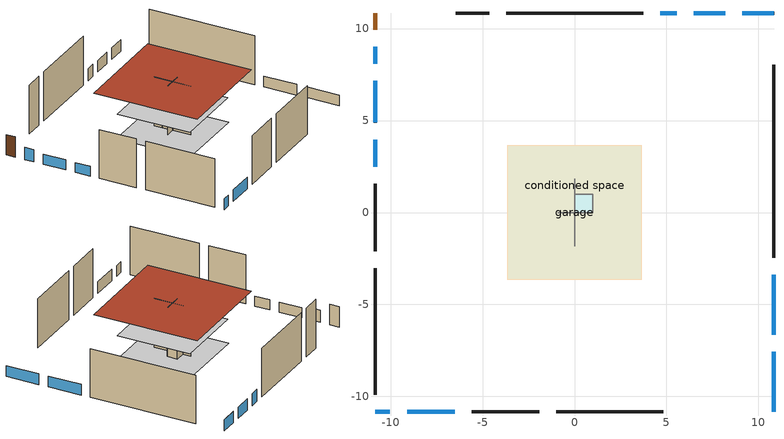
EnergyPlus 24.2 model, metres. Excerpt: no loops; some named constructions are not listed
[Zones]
central ac and furnace airloop ret air zone
 floor adiabatic (AdiabaticConst): 0,0 0,1 1,1 1,0 z0
 wall adiabatic (AdiabaticConst): 0,1 0,0 1,0 1,1 0,1 z0:1
 ceiling adiabatic (AdiabaticConst): 1,0 1,1 0,1 0,0 z1
conditioned space
 floor to garage (Floor1 construction): -3.66,-3.66 -3.66,3.66 3.66,3.66 3.66,-3.66 z0
 floor adiabatic (AdiabaticFloorConstruction): -3.61,-3.61 -3.61,3.61 3.61,3.61 3.61,-3.61 z2.44
 floor foundation (Slab2 construction): -3.61,-3.61 -3.61,3.61 3.61,3.61 3.61,-3.61 z0
 wall outside (AdiabaticWallConstruction 1): -10.84,10.84 -10.84,9.93 z0:2.03
 wall outside (AdiabaticWallConstruction): 10.84,-10.84 10.84,-7.58 / 10.84,-6.65 10.84,-3.38 / -10.85,-10.84 -10.03,-10.84 z0:1.07; 10.84,10.84 9.13,10.84 / 8.2,10.84 6.49,10.84 z0:1.13; -9.11,-10.84 -6.51,-10.84 z0:1.16; -10.84,9 -10.84,8.09 z0:1.22; -10.84,7.17 -10.84,4.89 z0:1.01; -10.84,3.96 -10.84,2.49 z0:0.98; 5.56,10.84 4.66,10.84 z0:1.19
 wall outside (Wall3 construction): 10.84,-2.45 10.84,8.03 z0:4.88
 wall outside (Wall4 construction): -0.99,-10.84 4.84,-10.84 z0:4.88
 wall outside (Wall7 construction): -10.84,-3.03 -10.84,-9.91 z0:4.88
 wall outside (Wall8 construction): 3.73,10.84 -3.71,10.84 z0:4.88
 wall to garage (Wall5 construction): 0,1.83 0,-1.83 z0:4.88
 wall to garage (Wall6 construction): -0.91,0 0.91,0 z0:4.88
 window (WindowConstruction): 10.84,-10.84 10.84,-7.58 z0:1.07
 window (WindowConstruction 9): 10.84,10.84 9.13,10.84 z0:1.13
 window (WindowConstruction 1): 10.84,-6.65 10.84,-3.38 z0:1.07
 window (WindowConstruction 2): -10.84,-10.84 -10.03,-10.84 z0:1.07
 window (WindowConstruction 3): -9.1,-10.84 -6.51,-10.84 z0:1.16
 window (WindowConstruction 4): -10.84,9 -10.84,8.09 z0:1.22
 window (WindowConstruction 5): -10.84,7.17 -10.84,4.89 z0:1.01
 window (WindowConstruction 6): -10.84,3.96 -10.84,2.49 z0:0.98
 window (WindowConstruction 7): 8.2,10.84 6.49,10.84 z0:1.13
 window (WindowConstruction 8): 5.56,10.84 4.66,10.84 z0:1.19
 door (Door): -10.84,10.84 -10.84,9.93 z0:2.03
 ceiling adiabatic (AdiabaticFloorConstruction): 3.61,-3.61 3.61,3.61 -3.61,3.61 -3.61,-3.61 z2.44
 roof outside (Roof1 construction): -5.14,5.14 -5.14,-5.14 5.14,-5.14 5.14,5.14 z4.88
garage
 floor foundation (Slab1 construction): -3.66,-3.66 -3.66,3.66 3.66,3.66 3.66,-3.66 z0
 wall outside (Wall1 construction): -5.58,-10.84 -1.92,-10.84 z0:4.88
 wall outside (Wall2 construction): -10.84,1.56 -10.84,-2.1 z0:4.88
 wall outside (Wall9 construction): -4.64,10.84 -6.46,10.84 z0:4.88
[Material] Roughness=Rough; Thermal Absorptance=0.9
Name | Thickness {m} | Conductivity {W/m-K} | Density {kg/m3} | Specific Heat {J/kg-K} | Solar Absorptance | Visible Absorptance
floor covering | 0.0127 | 0.0433444 | 54.468 | 1339.84 | 0.6 | 0.6
floor stud and cavity | 0.1397 | 0.923637 | 92.3553 | 1139.71 | 0.7 | 0.7
gypsum board | 0.0127 | 0.160291 | 801 | 837.4 | 0.6 | 0.6
osb sheathing 0.5 in. 1; osb sheathing 0.5 in. 2 | 0.0127 | 0.115458 | 512.64 | 1214.23 | 0.7 | 0.7
osb sheathing 0.75 in. | 0.01905 | 0.115458 | 512.64 | 1214.23 | 0.7 | 0.7
wall stud and cavity 2 | 0.1397 | 0.0856282 | 139.0536 | 1170.24 | 0.7 | 0.7
[Construction]
Floor1 construction Reversed: floor covering, osb sheathing 0.75 in., floor stud and cavity
Wall5 construction Reversed: gypsum board, wall stud and cavity 2, osb sheathing 0.5 in. 1
Wall6 construction Reversed: gypsum board, wall stud and cavity 2, osb sheathing 0.5 in. 2
[EnergyManagementSystem:Program]
fridge_schedule_program: Set Tin = fridge_tin_s*(9.0/5.0)+32.0; Set fridge_schedule_act = 0; If (Hour == 0); Set fridge_schedule_act = (-0.487+0.019*Tin); ElseIf (Hour == 1); Set fridge_schedule_act = (-0.34+0.016*Tin); ElseIf (Hour == 2); Set fridge_schedule_act = (-0.37+0.017*Tin); ElseIf (Hour == 3); Set fridge_schedule_act = (-0.361+0.016*Tin); ElseIf (Hour == 4); Set fridge_schedule_act = (-0.515+0.018*Tin); ElseIf (Hour == 5); Set fridge_schedule_act = (-0.684+0.021*Tin); ElseIf (Hour == 6); Set fridge_schedule_act = (-0.471+0.019*Tin); ElseIf (Hour == 7); Set fridge_schedule_act = (-0.159+0.015*Tin); ElseIf (Hour == 8); Set fridge_schedule_act = (-0.079+0.015*Tin); ElseIf (Hour == 9); Set fridge_schedule_act = (-0.417+0.019*Tin); ElseIf (Hour == 10); Set fridge_schedule_act = (-0.411+0.018*Tin); ElseIf (Hour == 11); Set fridge_schedule_act = (-0.386+0.018*Tin); ElseIf (Hour == 12); Set fridge_schedule_act = (-0.24+0.016*Tin); ElseIf (Hour == 13); Set fridge_schedule_act = (-0.314+0.017*Tin); ElseIf (Hour == 14); Set fridge_schedule_act = (-0.16+0.015*Tin); ElseIf (Hour == 15); Set fridge_schedule_act = (-0.121+0.015*Tin); ElseIf (Hour == 16); Set fridge_schedule_act = (-0.469+0.02*Tin); ElseIf (Hour == 17); Set fridge_schedule_act = (-0.412+0.02*Tin); ElseIf (Hour == 18); Set fridge_schedule_act = (-0.091+0.017*Tin); ElseIf (Hour == 19); Set fridge_schedule_act = (0.077+0.014*Tin); ElseIf (Hour == 20); Set fridge_schedule_act = (-0.118+0.016*Tin); ElseIf (Hour == 21); Set fridge_schedule_act = (-0.247+0.017*Tin); ElseIf (Hour == 22); Set fridge_schedule_act = (-0.445+0.019*Tin); ElseIf (Hour == 23); Set fridge_schedule_act = (-0.544+0.02*Tin); EndIf
garage_1_duct_leakage_imbalance_infil_program: Set Qducts = 0; Set Qducts = Qducts - central_ac_and_furnace_airloop_0_DuctImbalLkSupFanEquivDZ; Set Qducts = Qducts + central_ac_and_furnace_airloop_0_DuctImbalLkExhFanEquivDZ; Set garage_1_duct_leakage_imbalance_infil_flow_act = (@Abs(Qducts))
infil_program: Set p_m = 0.14; Set p_s = 0.22; Set s_m = 270; Set s_s = 370; Set z_m = 9.99744; Set z_s = 4.8768; Set f_t = (((s_m/z_m)^p_m)*((z_s/s_s)^p_s)); Set Tdiff = tin_s-tout_s; Set dT = @Abs Tdiff; Set c = 0.0499; Set Cs = 0.0894; Set Cw = 0.1634; Set n = 0.65; Set sft = (f_t*0.5); Set temp1 = ((c*Cw)*((sft*site_vw_s)^(2*n)))^2; Set Qinf = (((c*Cs*(dT^n))^2)+temp1)^0.5; Set Qinf = (@Max Qinf 0); Set mech_vent_house_fan_sensible_load_act = 0.0; Set mech_vent_house_fan_latent_load_act = 0.0; Set OASupInPb = out_pb_s; Set OASupInTemp = tout_s; Set OASupInW = out_wt_s; Set OASupRho = (@RhoAirFnPbTdbW OASupInPb OASupInTemp OASupInW); Set OASupCp = (@CpAirFnW OASupInW); Set OASupInEnth = (@HFnTdbW OASupInTemp OASupInW); Set ZoneTemp = tin_s; Set ZoneW = win_s; Set ZoneCp = (@CpAirFnW ZoneW); Set ZoneAirEnth = (@HFnTdbW ZoneTemp ZoneW); Set mech_vent_house_fan_cfis_act = 0.0; Set QWHV_cfis_sup = 0.0; Set QWHV_cfis_suppl_sup = 0.0; Set QWHV_cfis_suppl_exh = 0.0; Set Qrange = 0; Set Qrange = Qrange + 0.04719 * mech_vent_range_fan_0_sch_s; Set Qbath = 0; Set Qbath = Qbath + 0.04719 * mech_vent_bath_fan_0_sch_s; Set Qdryer = 0; Set Qdryer = Qdryer + 0.1682 * clothes_dryer_exhaust_0_sch_s; Set QWHV_sup = 0.0; Set QWHV_exh = 0.0; Set Qsupply = QWHV_sup + QWHV_cfis_sup + QWHV_cfis_suppl_sup; Set Qexhaust = Qrange + Qbath + Qdryer + QWHV_exh + QWHV_cfis_suppl_exh; Set Qfan = (@Max Qexhaust Qsupply); Set Qducts = 0; Set Qducts = Qducts - central_ac_and_furnace_airloop_0_DuctImbalLkSupFanEquivCond; Set Qducts = Qducts + central_ac_and_furnace_airloop_0_DuctImbalLkExhFanEquivCond; If Qducts < 0; Set Qsupply = Qsupply - Qducts; Else; Set Qexhaust = Qexhaust + Qducts; EndIf; Set Qfan_with_ducts = (@Max Qexhaust Qsupply); Set Qimb = (@Abs (Qsupply - Qexhaust)); If Qinf + Qimb > 0; Set Qtot = Qfan_with_ducts + (Qinf^2) / (Qinf + Qimb); Else; Set Qtot = Qfan_with_ducts; EndIf; Set Qinf_adj = Qtot - Qfan; Set infil_flow_act = Qinf_adj; Set infil_program_Qinf = Qinf_adj; Set infil_program_Qfan = Qfan; Set Qload = Qfan; Set Effectiveness_Sens = 0.0; Set Effectiveness_Lat = 0.0; Set Fan_MFR = Qload * OASupRho; Set ZoneInEnth = OASupInEnth; Set ZoneInTemp = OASupInTemp; Set FanTotalToCond = Fan_MFR * (ZoneInEnth - ZoneAirEnth); Set FanSensToCond = Fan_MFR * ZoneCp * (ZoneInTemp - ZoneTemp); Set FanLatToCond = FanTotalToCond - FanSensToCond; Set mech_vent_house_fan_sensible_load_act = mech_vent_house_fan_sensible_load_act + FanSensToCond; Set mech_vent_house_fan_latent_load_act = mech_vent_house_fan_latent_load_act + FanLatToCond
natural_vent_program: Set Tin = tin_s; Set Tout = tout_s; Set Wout = out_wt_s; Set Pbar = out_pb_s; Set Phiout = (@RhFnTdbWPb Tout Wout Pbar); Set MaxHR = 0.0115; Set Tnvsp = (htg_sp_s + clg_sp_s) / 2; Set NVavail = natural_vent_s; Set ClgSsnAvail = cool_season; Set Qnv = 0; Set Qwhf = 0; Set whole_house_fan_act = 0; If ((Wout < MaxHR) && (Tin > Tout) && (Tin > Tnvsp) && (ClgSsnAvail > 0)); Set WHF_Flow = 0; Set Adj = (Tin-Tnvsp)/(Tin-Tout); Set Adj = (@Min Adj 1); Set Adj = (@Max Adj 0); If (WHF_Flow > 0); Set Qwhf = WHF_Flow*Adj; Set WHF_W = 0; Set whole_house_fan_act = WHF_W*Adj; ElseIf (NVavail > 0); Set NVArea = 8283.569497344; Set Cs = 0.00017937135914540493; Set Cw = 8.70903777141566e-05; Set Tdiff = Tin-Tout; Set dT = (@Abs Tdiff); Set Vwind = site_vw_s; Set SGNV = NVArea*Adj*((((Cs*dT)+(Cw*(Vwind^2)))^0.5)/1000); Set MaxNV = 2.1369780228096005; Set Qnv = (@Min SGNV MaxNV); EndIf; EndIf; Set natural_vent_flow_act = Qnv; Set whole_house_fan_flow_act = Qwhf; Set natural_vent_program_Qnv = Qnv; Set natural_vent_program_Qwhf = Qwhf
total_airflows_program: Set total_infil_flow_rate = 0; Set total_mechvent_flow_rate = 0; Set total_natvent_flow_rate = 0; Set total_whf_flow_rate = 0; Set total_infil_flow_rate = total_infil_flow_rate + (infil_program_Qinf * 1); Set total_mechvent_flow_rate = total_mechvent_flow_rate + (infil_program_Qfan * 1); Set total_natvent_flow_rate = total_natvent_flow_rate + (natural_vent_program_Qnv * 1); Set total_whf_flow_rate = total_whf_flow_rate + (natural_vent_program_Qwhf * 1)
total_loads_program: Set loads_htg_tot = 0; Set loads_clg_tot = 0; If htg_load_cond > 0; Set loads_htg_tot = loads_htg_tot + (htg_load_cond - clg_load_cond) * 1.0; Set loads_htg_tot = loads_htg_tot + (htg_load_duct - clg_load_duct) * 1.0; EndIf; Set loads_htg_tot = (@Max loads_htg_tot 0); If clg_load_cond > 0; Set loads_clg_tot = loads_clg_tot + (clg_load_cond - htg_load_cond) * 1.0; Set loads_clg_tot = loads_clg_tot + (clg_load_duct - htg_load_duct) * 1.0; EndIf; Set loads_clg_tot = (@Max loads_clg_tot 0)
unmet_hours_program: Set htg_unmet_hours = 0; Set clg_unmet_hours = 0; Set unit_htg_unmet_hours = 0; If ((DayOfYear >= 1) && (DayOfYear <= 365)); Set unit_htg_unmet_hours = unit_htg_unmet_hours + conditioned_space_htg_unmet_s; If unit_htg_unmet_hours > htg_unmet_hours; Set htg_unmet_hours = unit_htg_unmet_hours; EndIf; EndIf; Set unit_clg_unmet_hours = 0; If ((DayOfYear >= 1) && (DayOfYear <= 365)); Set unit_clg_unmet_hours = unit_clg_unmet_hours + conditioned_space_clg_unmet_s; If unit_clg_unmet_hours > clg_unmet_hours; Set clg_unmet_hours = unit_clg_unmet_hours; EndIf; EndIf
water_heater_Control: Set water_heater_HPWHSchedOverride = water_heater_T_set; If (water_heater_amb_temp<5.56) || (water_heater_amb_temp>48.89); Set water_heater_UESchedOverride = water_heater_T_set; Set water_heater_LESchedOverride = water_heater_T_set; Else; Set water_heater_UESchedOverride = water_heater_T_set - 9.0; Set water_heater_LESchedOverride = 0; EndIf
water_heater_hpwh_EC_adj: If WarmupFlag == 0; Set dhw_e_cons = water_heater_tank_energy + water_heater_tank_on_cycle_parasitic + water_heater_tank_off_cycle_parasitic + water_heater_coil_energy + water_heater_fan_energy; Set water_heater_hpwh_ec_adj_act = 0.0 * dhw_e_cons / 1; EndIf
water_heater_InletAir: Set water_heater_Tamb_act = water_heater_amb_temp; Set water_heater_RHamb_act = 0; Set water_heater_RHamb_act = water_heater_RHamb_act + (water_heater_amb_rh / 100) / 1; Set water_heater_sens_act = (0 - water_heater_sens_cool - (water_heater_tl + water_heater_fan_pwr)) / 1; Set water_heater_lat_act = (0 - water_heater_lat_cool) / 1
[EnergyManagementSystem:Subroutine]
central_ac_and_furnace_airloop_0_duct_subroutine: Set AH_MFR = central_ac_and_furnace_airloop_AH_MFR / 1; If AH_MFR > 0; Set AH_Tout = central_ac_and_furnace_airloop_AH_Tout; Set AH_Wout = central_ac_and_furnace_airloop_AH_Wout; Set RA_T = central_ac_and_furnace_airloop_RA_T; Set RA_W = central_ac_and_furnace_airloop_Ra_W; Set Fan_RTF = central_ac_and_furnace_airloop_Fan_RTF; Set DZ_T = central_ac_and_furnace_airloop_0_DZ_T; Set DZ_W = central_ac_and_furnace_airloop_0_DZ_W; Set AH_VFR = central_ac_and_furnace_airloop_AH_VFR / 1; Set h_SA = (@HFnTdbW AH_Tout AH_Wout); Set h_RA = (@HFnTdbW RA_T RA_W); Set h_fg = (@HfgAirFnWTdb AH_Wout AH_Tout); Set h_DZ = (@HFnTdbW DZ_T DZ_W); Set air_cp = 1006.0; Set f_sup = 0.2; Set f_ret = 0.1; Set sup_lk_mfr = f_sup * AH_MFR; Set ret_lk_mfr = f_ret * AH_MFR; Set SupTotLkToCond = sup_lk_mfr*(h_RA - h_SA); Set SupLatLkToCond = sup_lk_mfr*h_fg*(RA_W-AH_Wout); Set SupSensLkToCond = SupTotLkToCond-SupLatLkToCond; Set supply_ua = 26.135; Set eTm = 0-((Fan_RTF/(AH_MFR*air_cp))*supply_ua); Set t_sup = DZ_T+((AH_Tout-DZ_T)*(@Exp eTm)); Set SupCondToCond = AH_MFR*air_cp*(t_sup-AH_Tout); Set SupCondToDZ = 0-SupCondToCond; Set return_ua = 7.464; Set eTm = 0-((Fan_RTF/(AH_MFR*air_cp))*return_ua); Set t_ret = DZ_T+((RA_T-DZ_T)*(@Exp eTm)); Set RetCondToRP = AH_MFR*air_cp*(t_ret-RA_T); Set RetCondToDZ = 0-RetCondToRP; Set RetLatLkToRP = 0; Set RetSensLkToRP = ret_lk_mfr*air_cp*(DZ_T-RA_T); Set SupTotLkToDZ = sup_lk_mfr*(h_SA-h_DZ); Set SupLatLkToDZ = sup_lk_mfr*h_fg*(AH_Wout-DZ_W); Set SupSensLkToDZ = SupTotLkToDZ-SupLatLkToDZ; Set FracOutsideToCond = 0.5; Set FracOutsideToDZ = 0.0; Set FracCondToOutside = 0.0; Set FracDZToOutside = 0.5; Set FracDZToCond = 0.5; Set FracCondToDZ = 0.0; Set lk_imbal_vfr = @ABS(f_sup - f_ret) * AH_VFR; Set ImbalLkCondToDZ = lk_imbal_vfr * FracCondToDZ; Set ImbalLkDZToCond = lk_imbal_vfr * FracDZToCond; Set ImbalLkOutsideToCond = lk_imbal_vfr * FracOutsideToCond; Set ImbalLkOutsideToDZ = lk_imbal_vfr * FracOutsideToDZ; Set ImbalLkCondToOutside = lk_imbal_vfr * FracCondToOutside; Set ImbalLkDZToOutside = lk_imbal_vfr * FracDZToOutside; Else; Set SupLatLkToCond = 0; Set SupSensLkToCond = 0; Set SupCondToCond = 0; Set RetCondToRP = 0; Set RetLatLkToRP = 0; Set RetSensLkToRP = 0; Set RetCondToDZ = 0; Set SupCondToDZ = 0; Set SupLatLkToDZ = 0; Set SupSensLkToDZ = 0; Set ImbalLkCondToDZ = 0; Set ImbalLkDZToCond = 0; Set ImbalLkOutsideToCond = 0; Set ImbalLkOutsideToDZ = 0; Set ImbalLkCondToOutside = 0; Set ImbalLkDZToOutside = 0; EndIf; Set central_ac_and_furnace_airloop_0_SupLatLkToCond = SupLatLkToCond; Set central_ac_and_furnace_airloop_0_SupSensLkToCond = SupSensLkToCond; Set central_ac_and_furnace_airloop_0_SupCondToLv = SupCondToCond; Set central_ac_and_furnace_airloop_0_RetCondToRP = RetCondToRP; Set central_ac_and_furnace_airloop_0_RetLatLkToRP = RetLatLkToRP; Set central_ac_and_furnace_airloop_0_RetSensLkToRP = RetSensLkToRP; Set central_ac_and_furnace_airloop_0_RetCondToDZ = RetCondToDZ; Set central_ac_and_furnace_airloop_0_SupCondToDZ = SupCondToDZ; Set central_ac_and_furnace_airloop_0_SupLatLkToDZ = SupLatLkToDZ; Set central_ac_and_furnace_airloop_0_SupSensLkToDZ = SupSensLkToDZ; Set central_ac_and_furnace_airloop_0_ZoneMixCondToDZ = ImbalLkCondToDZ; Set central_ac_and_furnace_airloop_0_ZoneMixDZToCond = ImbalLkDZToCond; Set central_ac_and_furnace_airloop_0_DuctImbalLkSupFanEquivCond = ImbalLkCondToOutside; Set central_ac_and_furnace_airloop_0_DuctImbalLkExhFanEquivCond = ImbalLkOutsideToCond; Set central_ac_and_furnace_airloop_0_DuctImbalLkSupFanEquivDZ = ImbalLkDZToOutside; Set central_ac_and_furnace_airloop_0_DuctImbalLkExhFanEquivDZ = ImbalLkOutsideToDZ
[EnergyManagementSystem:ProgramCallingManager]
central_ac_and_furnace_airloop_0_duct_program_calling_manager: EndOfSystemTimestepAfterHVACReporting; central_ac_and_furnace_airloop_0_duct_program
central_ac_and_furnace_supply_fan_disaggregate_program_calling_manager: EndOfSystemTimestepBeforeHVACReporting; central_ac_and_furnace_supply_fan_disaggregate_program
central_ac_and_furnace_supply_fan_disaggregate_program_calling_manager 1: EndOfSystemTimestepBeforeHVACReporting; central_ac_and_furnace_supply_fan_disaggregate_program_1
component_loads_program_calling_manager: EndOfZoneTimestepAfterZoneReporting; component_loads_program
fridge_schedule_1_program_calling_manager: BeginZoneTimestepAfterInitHeatBalance; fridge_schedule_1_program
fridge_schedule_program_calling_manager: BeginZoneTimestepAfterInitHeatBalance; fridge_schedule_program
garage_1_duct_leakage_imbalance_infil_program_calling_manager: BeginZoneTimestepAfterInitHeatBalance; garage_1_duct_leakage_imbalance_infil_program
infil_program_calling_manager: BeginZoneTimestepAfterInitHeatBalance; infil_program
natural_vent_program_calling_manager: BeginZoneTimestepAfterInitHeatBalance; natural_vent_program
total_airflows_program_calling_manager: EndOfZoneTimestepAfterZoneReporting; total_airflows_program
total_loads_program_calling_manager: EndOfZoneTimestepAfterZoneReporting; total_loads_program
unmet_hours_program_calling_manager: EndOfZoneTimestepBeforeZoneReporting; unmet_hours_program
water_heater_hpwh_EC_adj_ProgramManager: EndOfSystemTimestepBeforeHVACReporting; water_heater_hpwh_EC_adj
water_heater_ProgramManager: InsideHVACSystemIterationLoop; water_heater_Control; water_heater_InletAir
[EnergyManagementSystem:OutputVariable]
Name | EMS Variable | Type of Data in Variable | Update Frequency | EMS Program or Subroutine | Units
central ac and furnace supply fan disaggregate clg | central_ac_and_furnace_supply_fan_clg | Summed | SystemTimestep | central_ac_and_furnace_supply_fan_disaggregate_program | J
central ac and furnace supply fan disaggregate htg primary | central_ac_and_furnace_supply_fan_primary_htg | Summed | SystemTimestep | central_ac_and_furnace_supply_fan_disaggregate_program_1 | J
loads_htg_tot_peakload_outvar; loads_htg_tot_annual_outvar; loads_htg_tot_timeseries_outvar | loads_htg_tot | Summed | ZoneTimestep | total_loads_program | J
loads_clg_tot_peakload_outvar; loads_clg_tot_annual_outvar; loads_clg_tot_timeseries_outvar | loads_clg_tot | Summed | ZoneTimestep | total_loads_program | J
htg_unmet_hours_annual_outvar; htg_unmet_hours_timeseries_outvar | htg_unmet_hours | Summed | ZoneTimestep | unmet_hours_program | hr
clg_unmet_hours_annual_outvar; clg_unmet_hours_timeseries_outvar | clg_unmet_hours | Summed | ZoneTimestep | unmet_hours_program | hr
loads_htg_roofs_annual_outvar; loads_htg_roofs_timeseries_outvar | loads_htg_roofs | Summed | ZoneTimestep | component_loads_program | J
loads_htg_ceilings_annual_outvar; loads_htg_ceilings_timeseries_outvar | loads_htg_ceilings | Summed | ZoneTimestep | component_loads_program | J
loads_htg_walls_annual_outvar; loads_htg_walls_timeseries_outvar | loads_htg_walls | Summed | ZoneTimestep | component_loads_program | J
loads_htg_rim_joists_annual_outvar; loads_htg_rim_joists_timeseries_outvar | loads_htg_rim_joists | Summed | ZoneTimestep | component_loads_program | J
loads_htg_foundation_walls_annual_outvar; loads_htg_foundation_walls_timeseries_outvar | loads_htg_foundation_walls | Summed | ZoneTimestep | component_loads_program | J
loads_htg_doors_annual_outvar; loads_htg_doors_timeseries_outvar | loads_htg_doors | Summed | ZoneTimestep | component_loads_program | J
loads_htg_windows_conduction_annual_outvar; loads_htg_windows_conduction_timeseries_outvar | loads_htg_windows_conduction | Summed | ZoneTimestep | component_loads_program | J
loads_htg_windows_solar_annual_outvar; loads_htg_windows_solar_timeseries_outvar | loads_htg_windows_solar | Summed | ZoneTimestep | component_loads_program | J
loads_htg_skylights_conduction_annual_outvar; loads_htg_skylights_conduction_timeseries_outvar | loads_htg_skylights_conduction | Summed | ZoneTimestep | component_loads_program | J
loads_htg_skylights_solar_annual_outvar; loads_htg_skylights_solar_timeseries_outvar | loads_htg_skylights_solar | Summed | ZoneTimestep | component_loads_program | J
loads_htg_floors_annual_outvar; loads_htg_floors_timeseries_outvar | loads_htg_floors | Summed | ZoneTimestep | component_loads_program | J
loads_htg_slabs_annual_outvar; loads_htg_slabs_timeseries_outvar | loads_htg_slabs | Summed | ZoneTimestep | component_loads_program | J
loads_htg_internal_mass_annual_outvar; loads_htg_internal_mass_timeseries_outvar | loads_htg_internal_mass | Summed | ZoneTimestep | component_loads_program | J
loads_htg_infil_annual_outvar; loads_htg_infil_timeseries_outvar | loads_htg_infil | Summed | ZoneTimestep | component_loads_program | J
loads_htg_natvent_annual_outvar; loads_htg_natvent_timeseries_outvar | loads_htg_natvent | Summed | ZoneTimestep | component_loads_program | J
loads_htg_mechvent_annual_outvar; loads_htg_mechvent_timeseries_outvar | loads_htg_mechvent | Summed | ZoneTimestep | component_loads_program | J
loads_htg_whf_annual_outvar; loads_htg_whf_timeseries_outvar | loads_htg_whf | Summed | ZoneTimestep | component_loads_program | J
loads_htg_ducts_annual_outvar; loads_htg_ducts_timeseries_outvar | loads_htg_ducts | Summed | ZoneTimestep | component_loads_program | J
loads_htg_intgains_annual_outvar; loads_htg_intgains_timeseries_outvar | loads_htg_intgains | Summed | ZoneTimestep | component_loads_program | J
loads_htg_lighting_annual_outvar; loads_htg_lighting_timeseries_outvar | loads_htg_lighting | Summed | ZoneTimestep | component_loads_program | J
loads_clg_roofs_annual_outvar; loads_clg_roofs_timeseries_outvar | loads_clg_roofs | Summed | ZoneTimestep | component_loads_program | J
loads_clg_ceilings_annual_outvar; loads_clg_ceilings_timeseries_outvar | loads_clg_ceilings | Summed | ZoneTimestep | component_loads_program | J
loads_clg_walls_annual_outvar; loads_clg_walls_timeseries_outvar | loads_clg_walls | Summed | ZoneTimestep | component_loads_program | J
loads_clg_rim_joists_annual_outvar; loads_clg_rim_joists_timeseries_outvar | loads_clg_rim_joists | Summed | ZoneTimestep | component_loads_program | J
loads_clg_foundation_walls_annual_outvar; loads_clg_foundation_walls_timeseries_outvar | loads_clg_foundation_walls | Summed | ZoneTimestep | component_loads_program | J
loads_clg_doors_annual_outvar; loads_clg_doors_timeseries_outvar | loads_clg_doors | Summed | ZoneTimestep | component_loads_program | J
loads_clg_windows_conduction_annual_outvar; loads_clg_windows_conduction_timeseries_outvar | loads_clg_windows_conduction | Summed | ZoneTimestep | component_loads_program | J
loads_clg_windows_solar_annual_outvar; loads_clg_windows_solar_timeseries_outvar | loads_clg_windows_solar | Summed | ZoneTimestep | component_loads_program | J
loads_clg_skylights_conduction_annual_outvar; loads_clg_skylights_conduction_timeseries_outvar | loads_clg_skylights_conduction | Summed | ZoneTimestep | component_loads_program | J
loads_clg_skylights_solar_annual_outvar; loads_clg_skylights_solar_timeseries_outvar | loads_clg_skylights_solar | Summed | ZoneTimestep | component_loads_program | J
loads_clg_floors_annual_outvar; loads_clg_floors_timeseries_outvar | loads_clg_floors | Summed | ZoneTimestep | component_loads_program | J
loads_clg_slabs_annual_outvar; loads_clg_slabs_timeseries_outvar | loads_clg_slabs | Summed | ZoneTimestep | component_loads_program | J
loads_clg_internal_mass_annual_outvar; loads_clg_internal_mass_timeseries_outvar | loads_clg_internal_mass | Summed | ZoneTimestep | component_loads_program | J
loads_clg_infil_annual_outvar; loads_clg_infil_timeseries_outvar | loads_clg_infil | Summed | ZoneTimestep | component_loads_program | J
loads_clg_natvent_annual_outvar; loads_clg_natvent_timeseries_outvar | loads_clg_natvent | Summed | ZoneTimestep | component_loads_program | J
loads_clg_mechvent_annual_outvar; loads_clg_mechvent_timeseries_outvar | loads_clg_mechvent | Summed | ZoneTimestep | component_loads_program | J
loads_clg_whf_annual_outvar; loads_clg_whf_timeseries_outvar | loads_clg_whf | Summed | ZoneTimestep | component_loads_program | J
loads_clg_ducts_annual_outvar; loads_clg_ducts_timeseries_outvar | loads_clg_ducts | Summed | ZoneTimestep | component_loads_program | J
loads_clg_intgains_annual_outvar; loads_clg_intgains_timeseries_outvar | loads_clg_intgains | Summed | ZoneTimestep | component_loads_program | J
loads_clg_lighting_annual_outvar; loads_clg_lighting_timeseries_outvar | loads_clg_lighting | Summed | ZoneTimestep | component_loads_program | J
total_infil_flow_rate_timeseries_outvar | total_infil_flow_rate | Averaged | ZoneTimestep | total_airflows_program | m^3/s
total_mechvent_flow_rate_timeseries_outvar | total_mechvent_flow_rate | Averaged | ZoneTimestep | total_airflows_program | m^3/s
total_natvent_flow_rate_timeseries_outvar | total_natvent_flow_rate | Averaged | ZoneTimestep | total_airflows_program | m^3/s
total_whf_flow_rate_timeseries_outvar | total_whf_flow_rate | Averaged | ZoneTimestep | total_airflows_program | m^3/s
[Schedule:Day:Interval]
cooling season schedule day; cooling season schedule day 2; cooling season schedule default day; natural vent schedule default day: No, 24:00, 0
cooling season schedule day 1; natural vent schedule day: No, 24:00, 1
exterior lighting schedule day 10: No, 01:00, 0.552381, 03:00, 0.510952, 05:00, 0.483333, 06:00, 0.538571, 07:00, 0.607619, 08:00, 0.56619, 09:00, 0.428095, 10:00, 0.345238, 12:00, 0.331429, 13:00, 0.345238, 14:00, 0.386667, 15:00, 0.414286, 16:00, 0.483333, 17:00, 0.607619, 18:00, 0.773333, 19:00, 0.88381, 20:00, 0.939048, 21:00, 0.966667, 22:00, 0.897619, 23:00, 0.773333, 24:00, 0.649048
exterior lighting schedule day 11: No, 01:00, 0.571429, 03:00, 0.528571, 05:00, 0.5, 06:00, 0.557143, 07:00, 0.628571, 08:00, 0.585714, 09:00, 0.442857, 10:00, 0.357143, 12:00, 0.342857, 13:00, 0.357143, 14:00, 0.4, 15:00, 0.428571, 16:00, 0.5, 17:00, 0.628571, 18:00, 0.8, 19:00, 0.914286, 20:00, 0.971429, 21:00, 1, 22:00, 0.928571, 23:00, 0.8, 24:00, 0.671429
exterior lighting schedule day 7: No, 01:00, 0.419048, 03:00, 0.387619, 05:00, 0.366667, 06:00, 0.408571, 07:00, 0.460952, 08:00, 0.429524, 09:00, 0.324762, 10:00, 0.261905, 12:00, 0.251429, 13:00, 0.261905, 14:00, 0.293333, 15:00, 0.314286, 16:00, 0.366667, 17:00, 0.460952, 18:00, 0.586667, 19:00, 0.670476, 20:00, 0.712381, 21:00, 0.733333, 22:00, 0.680952, 23:00, 0.586667, 24:00, 0.492381
exterior lighting schedule day 8: No, 01:00, 0.466667, 03:00, 0.431667, 05:00, 0.408333, 06:00, 0.455, 07:00, 0.513333, 08:00, 0.478333, 09:00, 0.361667, 10:00, 0.291667, 12:00, 0.28, 13:00, 0.291667, 14:00, 0.326667, 15:00, 0.35, 16:00, 0.408333, 17:00, 0.513333, 18:00, 0.653333, 19:00, 0.746667, 20:00, 0.793333, 21:00, 0.816667, 22:00, 0.758333, 23:00, 0.653333, 24:00, 0.548333
exterior lighting schedule day 9: No, 01:00, 0.509524, 03:00, 0.47131, 05:00, 0.445833, 06:00, 0.496786, 07:00, 0.560476, 08:00, 0.522262, 09:00, 0.394881, 10:00, 0.318452, 12:00, 0.305714, 13:00, 0.318452, 14:00, 0.356667, 15:00, 0.382143, 16:00, 0.445833, 17:00, 0.560476, 18:00, 0.713333, 19:00, 0.815238, 20:00, 0.86619, 21:00, 0.891667, 22:00, 0.827976, 23:00, 0.713333, 24:00, 0.59869
[Schedule:Week:Daily]
cooling season schedule Week Rule - Jan1-May26: cooling season schedule day, cooling season schedule day, cooling season schedule day, cooling season schedule day, cooling season schedule day, cooling season schedule day, cooling season schedule day, cooling season schedule default day, cooling season schedule default day, cooling season schedule default day, cooling season schedule default day, cooling season schedule default day
cooling season schedule Week Rule - May27-Jun2: cooling season schedule day, cooling season schedule day, cooling season schedule day, cooling season schedule day, cooling season schedule day, cooling season schedule day 1, cooling season schedule day 1, cooling season schedule default day, cooling season schedule default day, cooling season schedule default day, cooling season schedule default day, cooling season schedule default day
cooling season schedule Week Rule - Jun3-Sep29: cooling season schedule day 1, cooling season schedule day 1, cooling season schedule day 1, cooling season schedule day 1, cooling season schedule day 1, cooling season schedule day 1, cooling season schedule day 1, cooling season schedule default day, cooling season schedule default day, cooling season schedule default day, cooling season schedule default day, cooling season schedule default day
cooling season schedule Week Rule - Sep30-Oct6: cooling season schedule day 1, cooling season schedule day 2, cooling season schedule day 2, cooling season schedule day 2, cooling season schedule day 2, cooling season schedule day 2, cooling season schedule day 2, cooling season schedule default day, cooling season schedule default day, cooling season schedule default day, cooling season schedule default day, cooling season schedule default day
cooling season schedule Week Rule - Oct7-Dec31: cooling season schedule day 2, cooling season schedule day 2, cooling season schedule day 2, cooling season schedule day 2, cooling season schedule day 2, cooling season schedule day 2, cooling season schedule day 2, cooling season schedule default day, cooling season schedule default day, cooling season schedule default day, cooling season schedule default day, cooling season schedule default day
natural vent schedule Week Rule - Jan1-Jan6: natural vent schedule day, natural vent schedule day, natural vent schedule default day, natural vent schedule day, natural vent schedule default day, natural vent schedule day, natural vent schedule default day, natural vent schedule default day, natural vent schedule default day, natural vent schedule default day, natural vent schedule default day, natural vent schedule default day
natural vent schedule Week Rule - Jan7-Dec31: natural vent schedule default day, natural vent schedule day, natural vent schedule default day, natural vent schedule day, natural vent schedule default day, natural vent schedule day, natural vent schedule default day, natural vent schedule default day, natural vent schedule default day, natural vent schedule default day, natural vent schedule default day, natural vent schedule default day
[Schedule:Year]
cooling season schedule: cooling season schedule Week Rule - Jan1-May26, 1, 1, 5, 26, cooling season schedule Week Rule - May27-Jun2, 5, 27, 6, 2, cooling season schedule Week Rule - Jun3-Sep29, 6, 3, 9, 29, cooling season schedule Week Rule - Sep30-Oct6, 9, 30, 10, 6, cooling season schedule Week Rule - Oct7-Dec31, 10, 7, 12, 31
natural vent schedule: natural vent schedule Week Rule - Jan1-Jan6, 1, 1, 1, 6, natural vent schedule Week Rule - Jan7-Dec31, 1, 7, 12, 31
[Schedule:File]
hot_water_dishwasher: File=in.schedules.csv; Column Number=7; Rows to Skip at Top=1; Number of Hours of Data=8760; Column Separator=Comma; Interpolate to Timestep=Yes; Minutes per Item=15; Adjust Schedule for Daylight Savings=Yes
